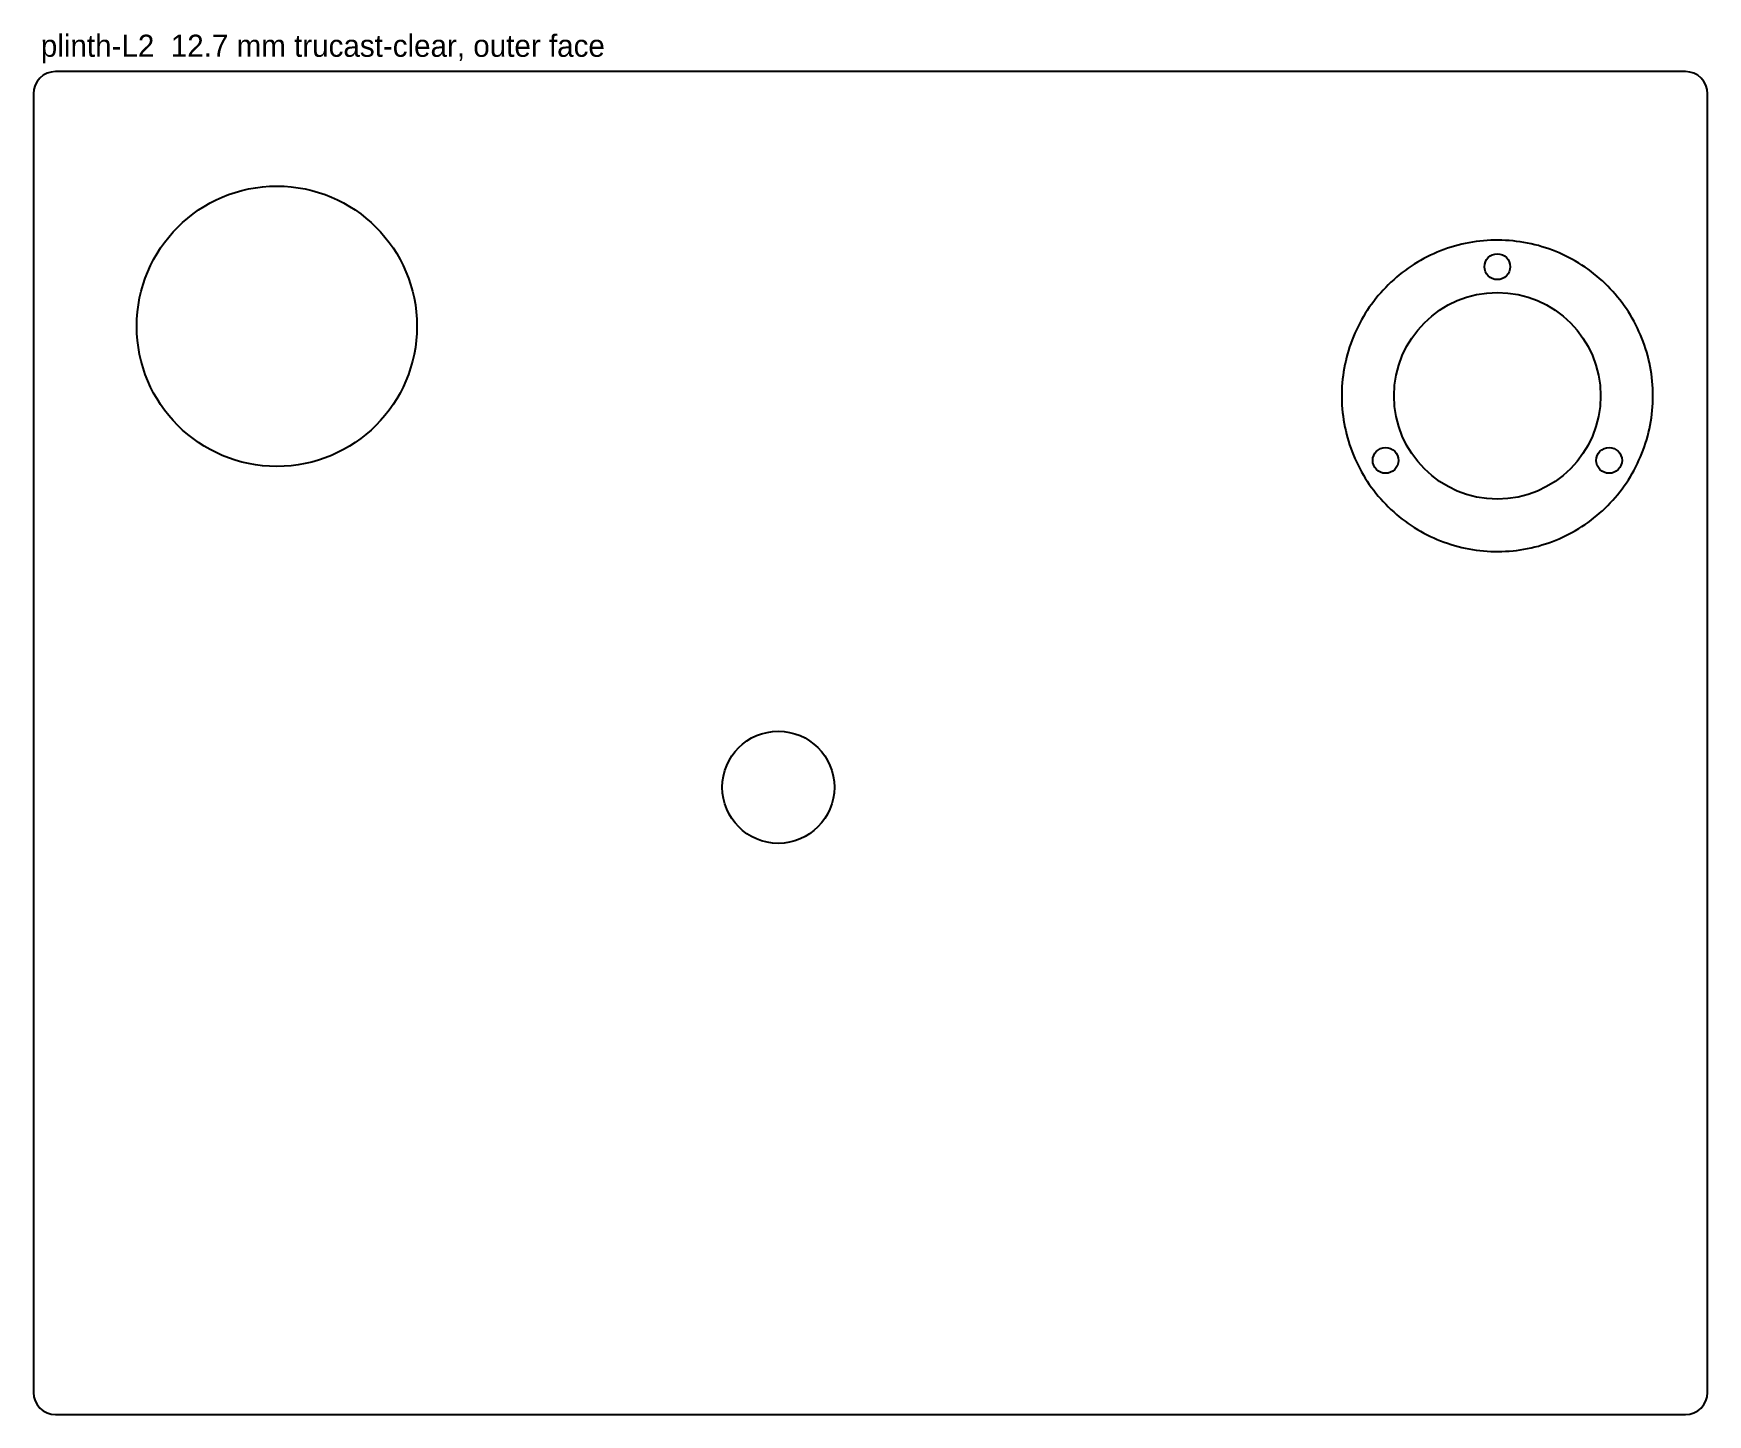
# Model space of a CAD drawing. Header units: millimetres. Extents: x 0 to 454, y 0 to 374.
import ezdxf

# ---------------------------------------------------------------- set-up
doc = ezdxf.new("R2010")
doc.units = ezdxf.units.MM
for name, color, linetype in [('CUT_INSIDE', 5, 'Continuous'), ('CUT_OUTSIDE', 1, 'Continuous'), ('NOTES', 7, 'Continuous'), ('POCKET_3.4MM', 3, 'Continuous')]:
    doc.layers.add(name, color=color, linetype=linetype)

msp = doc.modelspace()

# ---------------------------------------------------------------- linework, layer by layer
at = {"layer": 'CUT_INSIDE'}
for centre, radius in [((66, 294.97), 38), ((397, 311.11), 3.5), ((397, 276.11), 28), ((366.69, 258.61), 3.5), ((427.31, 258.61), 3.5), ((202, 170), 15.2)]:
    msp.add_circle(centre, radius, dxfattribs=at)
at = {"layer": 'CUT_OUTSIDE'}
msp.add_lwpolyline([(454, 358), (453.88, 359.17), (453.54, 360.3), (452.99, 361.33), (452.24, 362.24), (451.33, 362.99), (450.3, 363.54), (449.17, 363.88), (448, 364), (6, 364), (4.83, 363.88), (3.7, 363.54), (2.67, 362.99), (1.76, 362.24), (1.01, 361.33), (0.46, 360.3), (0.12, 359.17), (0, 358), (0, 6), (0.12, 4.83), (0.46, 3.7), (1.01, 2.67), (1.76, 1.76), (2.67, 1.01), (3.7, 0.46), (4.83, 0.12), (6, 0), (448, 0), (449.17, 0.12), (450.3, 0.46), (451.33, 1.01), (452.24, 1.76), (452.99, 2.67), (453.54, 3.7), (453.88, 4.83), (454, 6), (454, 358)], close=True, dxfattribs=at)
at = {"layer": 'POCKET_3.4MM'}
msp.add_lwpolyline([(439.2, 276.11), (439.19, 277.11), (439.15, 278.11), (439.09, 279.11), (439.01, 280.1), (438.9, 281.1), (438.77, 282.09), (438.62, 283.08), (438.44, 284.07), (438.24, 285.05), (438.02, 286.02), (437.77, 286.99), (437.5, 287.95), (437.21, 288.91), (436.9, 289.86), (436.56, 290.8), (436.2, 291.74), (435.82, 292.66), (435.41, 293.58), (434.99, 294.48), (434.54, 295.38), (434.08, 296.26), (433.59, 297.14), (433.08, 298), (432.55, 298.85), (432, 299.68), (431.43, 300.51), (430.84, 301.32), (430.24, 302.11), (429.61, 302.89), (428.97, 303.66), (428.3, 304.41), (427.63, 305.14), (426.93, 305.86), (426.21, 306.56), (425.48, 307.24), (424.74, 307.91), (423.98, 308.56), (423.2, 309.19), (422.41, 309.8), (421.6, 310.4), (420.78, 310.97), (419.95, 311.52), (419.1, 312.06), (418.24, 312.57), (417.37, 313.06), (416.49, 313.54), (415.6, 313.99), (414.7, 314.42), (413.78, 314.83), (412.86, 315.21), (411.93, 315.58), (410.99, 315.92), (410.04, 316.24), (409.09, 316.54), (408.12, 316.82), (407.16, 317.07), (406.18, 317.3), (405.2, 317.5), (404.22, 317.69), (403.23, 317.85), (402.24, 317.98), (401.25, 318.09), (400.25, 318.18), (399.25, 318.25), (398.25, 318.29), (397.25, 318.31), (396.25, 318.3), (395.25, 318.27), (394.25, 318.22), (393.25, 318.14), (392.26, 318.04), (391.26, 317.92), (390.27, 317.77), (389.29, 317.6), (388.31, 317.4), (387.33, 317.19), (386.36, 316.95), (385.39, 316.68), (384.44, 316.39), (383.48, 316.09), (382.54, 315.75), (381.6, 315.4), (380.68, 315.02), (379.76, 314.63), (378.85, 314.21), (377.95, 313.77), (377.07, 313.3), (376.19, 312.82), (375.32, 312.32), (374.47, 311.79), (373.63, 311.25), (372.81, 310.68), (371.99, 310.1), (371.19, 309.5), (370.41, 308.88), (369.64, 308.24), (368.89, 307.58), (368.15, 306.91), (367.43, 306.21), (366.72, 305.5), (366.03, 304.78), (365.36, 304.03), (364.71, 303.28), (364.07, 302.5), (363.46, 301.72), (362.86, 300.91), (362.28, 300.1), (361.72, 299.27), (361.18, 298.42), (360.66, 297.57), (360.17, 296.7), (359.69, 295.82), (359.23, 294.93), (358.8, 294.03), (358.38, 293.12), (357.99, 292.2), (357.62, 291.27), (357.27, 290.33), (356.94, 289.39), (356.64, 288.43), (356.36, 287.47), (356.1, 286.51), (355.87, 285.53), (355.65, 284.56), (355.47, 283.57), (355.3, 282.59), (355.16, 281.6), (355.04, 280.6), (354.95, 279.61), (354.87, 278.61), (354.83, 277.61), (354.8, 276.61), (354.8, 275.61), (354.83, 274.61), (354.87, 273.61), (354.95, 272.61), (355.04, 271.61), (355.16, 270.62), (355.3, 269.63), (355.47, 268.64), (355.65, 267.66), (355.87, 266.68), (356.1, 265.71), (356.36, 264.74), (356.64, 263.78), (356.94, 262.83), (357.27, 261.88), (357.62, 260.95), (357.99, 260.02), (358.38, 259.1), (358.8, 258.19), (359.23, 257.29), (359.69, 256.39), (360.17, 255.52), (360.66, 254.65), (361.18, 253.79), (361.72, 252.95), (362.28, 252.12), (362.86, 251.3), (363.46, 250.5), (364.07, 249.71), (364.71, 248.94), (365.36, 248.18), (366.03, 247.44), (366.72, 246.71), (367.43, 246), (368.15, 245.31), (368.89, 244.64), (369.64, 243.98), (370.41, 243.34), (371.19, 242.72), (371.99, 242.12), (372.81, 241.53), (373.63, 240.97), (374.47, 240.42), (375.32, 239.9), (376.19, 239.4), (377.07, 238.91), (377.95, 238.45), (378.85, 238.01), (379.76, 237.59), (380.68, 237.19), (381.6, 236.82), (382.54, 236.46), (383.48, 236.13), (384.44, 235.82), (385.39, 235.54), (386.36, 235.27), (387.33, 235.03), (388.31, 234.81), (389.29, 234.62), (390.27, 234.45), (391.26, 234.3), (392.26, 234.18), (393.25, 234.08), (394.25, 234), (395.25, 233.94), (396.25, 233.92), (397.25, 233.91), (398.25, 233.93), (399.25, 233.97), (400.25, 234.03), (401.25, 234.12), (402.24, 234.23), (403.23, 234.37), (404.22, 234.53), (405.2, 234.71), (406.18, 234.92), (407.16, 235.15), (408.12, 235.4), (409.09, 235.68), (410.04, 235.97), (410.99, 236.29), (411.93, 236.64), (412.86, 237), (413.78, 237.39), (414.7, 237.8), (415.6, 238.23), (416.49, 238.68), (417.37, 239.15), (418.24, 239.65), (419.1, 240.16), (419.95, 240.69), (420.78, 241.25), (421.6, 241.82), (422.41, 242.41), (423.2, 243.03), (423.98, 243.66), (424.74, 244.31), (425.48, 244.97), (426.21, 245.66), (426.93, 246.36), (427.63, 247.07), (428.3, 247.81), (428.97, 248.56), (429.61, 249.32), (430.24, 250.11), (430.84, 250.9), (431.43, 251.71), (432, 252.53), (432.55, 253.37), (433.08, 254.22), (433.59, 255.08), (434.08, 255.95), (434.54, 256.84), (434.99, 257.73), (435.41, 258.64), (435.82, 259.56), (436.2, 260.48), (436.56, 261.41), (436.9, 262.36), (437.21, 263.31), (437.5, 264.26), (437.77, 265.23), (438.02, 266.2), (438.24, 267.17), (438.44, 268.15), (438.62, 269.14), (438.77, 270.13), (438.9, 271.12), (439.01, 272.11), (439.09, 273.11), (439.15, 274.11), (439.19, 275.11), (439.2, 276.11)], close=True, dxfattribs=at)

# ---------------------------------------------------------------- texts
at = {"layer": 'NOTES'}
msp.add_text('plinth-L2  12.7 mm trucast-clear, outer face', height=6, dxfattribs=at).set_placement((2, 368))

doc.saveas('drawing.dxf')
